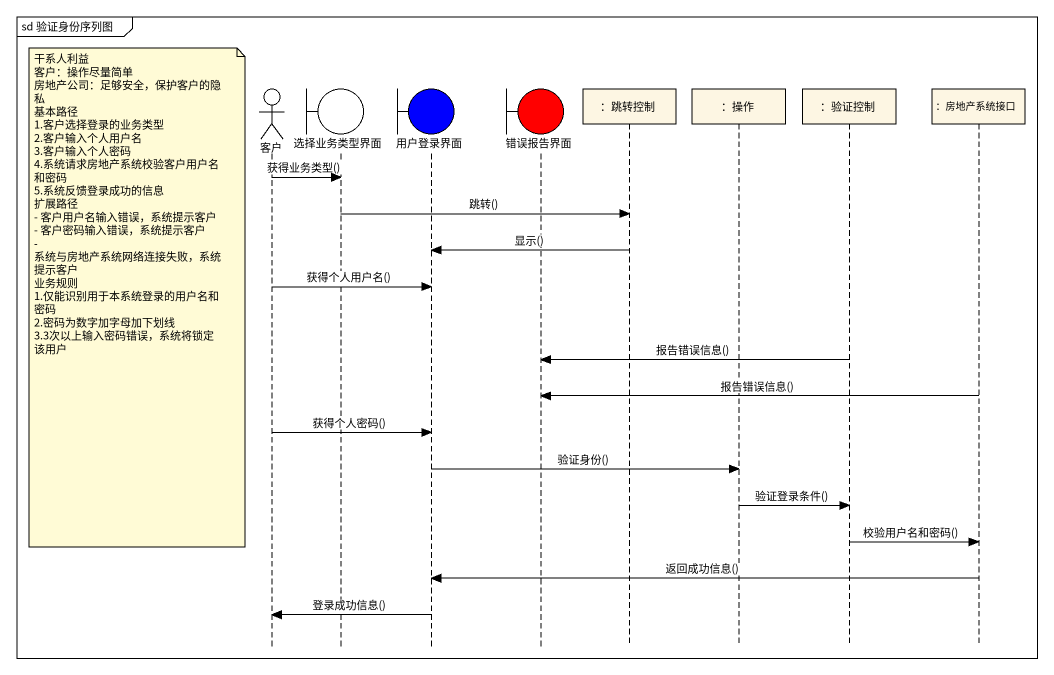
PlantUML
@startuml
mainframe sd 验证身份序列图
hide footbox
actor 客户
boundary 选择业务类型界面
boundary 用户登录界面 #0000FF
boundary 错误报告界面 #FF0000
participant "：跳转控制" as 跳转控制
participant "：操作" as 操作
participant "：验证控制" as 验证控制
participant "：房地产系统接口" as 房地产系统接口

客户 -> 选择业务类型界面 : 获得业务类型()
选择业务类型界面 -> 跳转控制 : 跳转()
跳转控制 -> 用户登录界面 : 显示()
客户 -> 用户登录界面 : 获得个人用户名()
note left of 客户
  干系人利益
  客户：操作尽量简单
  房地产公司：足够安全，保护客户的隐私
  基本路径
  1.客户选择登录的业务类型
  2.客户输入个人用户名
  3.客户输入个人密码
  4.系统请求房地产系统校验客户用户名和密码
  5.系统反馈登录成功的信息
  扩展路径
  - 客户用户名输入错误，系统提示客户
  - 客户密码输入错误，系统提示客户
  - 系统与房地产系统网络连接失败，系统提示客户
  业务规则
  1.仅能识别用于本系统登录的用户名和密码
  2.密码为数字加字母加下划线
  3.3次以上输入密码错误，系统将锁定该用户
end note
验证控制 -> 错误报告界面 : 报告错误信息()
房地产系统接口 -> 错误报告界面 : 报告错误信息()
客户 -> 用户登录界面 : 获得个人密码()
用户登录界面 -> 操作 : 验证身份()
操作 -> 验证控制 : 验证登录条件()
验证控制 -> 房地产系统接口 : 校验用户名和密码()
房地产系统接口 -> 用户登录界面 : 返回成功信息()
用户登录界面 -> 客户 : 登录成功信息()
@enduml
